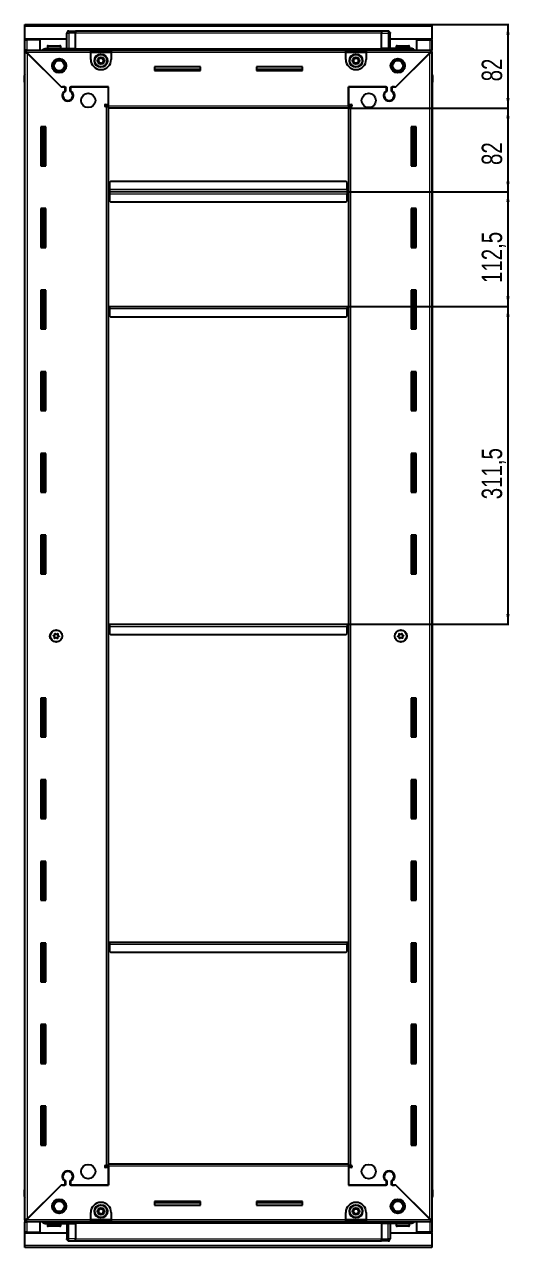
# Model space of a CAD drawing. Header units: millimetres. Extents: x 964 to 4336, y -2059 to 1425.
# Drawn here: x 3860 to 4336, y 94 to 1293 of the extents above; entities that cross this region are included whole.
import ezdxf

# ---------------------------------------------------------------- set-up
doc = ezdxf.new("R2010")
doc.units = ezdxf.units.MM
doc.layers.add('FORMAT', color=7, linetype='Continuous')
doc.styles.add('SLDTEXTSTYLE0', font='TXT', dxfattribs={"width": 0.75})
doc.dimstyles.new('SLDDIMSTYLE0', dxfattribs={"dimtxt": 20, "dimasz": 10, "dimexe": 0, "dimexo": 0.0625, "dimgap": 5, "dimtad": 2, "dimdec": 1, "dimrnd": 1e-09, "dimzin": 12, "dimdsep": 46, "dimtxsty": 'SLDTEXTSTYLE0', "dimsah": 1, "dimcen": 0.09, "dimadec": 0, "dimazin": 3, "dimtfac": 1, "dimtofl": 0, "dimtmove": 0, "dimatfit": 3, "dimfxl": 0, "dimfrac": 2, "dimtolj": 1, "dimtzin": 12, "dimarcsym": 0})

# ---------------------------------------------------------------- blocks, each defined once
blk = doc.blocks.new('_D_6')
at = {"layer": 'FORMAT'}
for p, q in [((4260, 1293.1), (4335.4, 1293.1)), ((4334.4, 1293.1), (4334.4, 1211.1)), ((4178, 1211.1), (4335.4, 1211.1))]:
    blk.add_line(p, q, dxfattribs=at)
for points in [[(4334.4, 1293.1), (4332.9, 1283.1), (4336, 1283.1)], [(4334.4, 1211.1), (4336, 1221.1), (4332.9, 1221.1)]]:
    blk.add_solid(points, dxfattribs=at)
at = {"layer": 'FORMAT', "insert": (4308.7, 1237.3), "char_height": 20, "attachment_point": 1, "rotation": 90, "style": 'SLDTEXTSTYLE0'}
blk.add_mtext('82', dxfattribs=at)
blk = doc.blocks.new('_D_7')
at = {"layer": 'FORMAT'}
for p, q in [((4178, 1211.1), (4335.4, 1211.1)), ((4334.4, 1211.1), (4334.4, 1129.1)), ((4177, 1129.1), (4335.4, 1129.1))]:
    blk.add_line(p, q, dxfattribs=at)
for points in [[(4334.4, 1211.1), (4332.9, 1201.1), (4336, 1201.1)], [(4334.4, 1129.1), (4336, 1139.1), (4332.9, 1139.1)]]:
    blk.add_solid(points, dxfattribs=at)
at = {"layer": 'FORMAT', "insert": (4308.7, 1155.3), "char_height": 20, "attachment_point": 1, "rotation": 90, "style": 'SLDTEXTSTYLE0'}
blk.add_mtext('82', dxfattribs=at)
blk = doc.blocks.new('_D_8')
at = {"layer": 'FORMAT'}
for p, q in [((4177, 1129.1), (4335.4, 1129.1)), ((4334.4, 1129.1), (4334.4, 1016.6)), ((4177, 1016.6), (4335.4, 1016.6))]:
    blk.add_line(p, q, dxfattribs=at)
for points in [[(4334.4, 1129.1), (4332.9, 1119.1), (4336, 1119.1)], [(4334.4, 1016.6), (4336, 1026.6), (4332.9, 1026.6)]]:
    blk.add_solid(points, dxfattribs=at)
at = {"layer": 'FORMAT', "insert": (4308.7, 1039.6), "char_height": 20, "attachment_point": 1, "rotation": 90, "style": 'SLDTEXTSTYLE0'}
blk.add_mtext('112,5', dxfattribs=at)
blk = doc.blocks.new('_D_9')
at = {"layer": 'FORMAT'}
for p, q in [((4177, 1016.6), (4335.4, 1016.6)), ((4334.4, 1016.6), (4334.4, 705.1)), ((4177, 705.1), (4335.4, 705.1))]:
    blk.add_line(p, q, dxfattribs=at)
for points in [[(4334.4, 1016.6), (4332.9, 1006.6), (4336, 1006.6)], [(4334.4, 705.1), (4336, 715.1), (4332.9, 715.1)]]:
    blk.add_solid(points, dxfattribs=at)
at = {"layer": 'FORMAT', "insert": (4308.7, 827.6), "char_height": 20, "attachment_point": 1, "rotation": 90, "style": 'SLDTEXTSTYLE0'}
blk.add_mtext('311,5', dxfattribs=at)

msp = doc.modelspace()

# ---------------------------------------------------------------- linework, layer by layer
at = {"color": 7, "linetype": 'Continuous', "lineweight": 25}
for p, q in [((3860.95, 1290.97), (3860.95, 1293.07)), ((3860.95, 1293.07), (4259.95, 1293.07)), ((3860.95, 1278.57), (3860.95, 1290.97)), ((3901.95, 1269.57), (3901.95, 1284.57)), ((3902.62, 1286.07), (3902.62, 1286.07)), ((3903.95, 1286.57), (3910.45, 1286.57)), ((3903.95, 1286.57), (3910.45, 1286.57)), ((3910.45, 1286.57), (3910.45, 1286.57)), ((3910.45, 1286.57), (3910.45, 1286.57)), ((3910.45, 1286.57), (3910.45, 1284.57)), ((4210.45, 1286.42), (3910.45, 1286.42)), ((3910.45, 1269.57), (3910.45, 1284.57)), ((4210.45, 1286.57), (4210.45, 1286.57)), ((4216.95, 1286.57), (4210.45, 1286.57)), ((4216.95, 1286.57), (4210.45, 1286.57)), ((4210.45, 1286.57), (4210.45, 1284.57)), ((4210.45, 1269.57), (4210.45, 1284.57)), ((4218.95, 1284.57), (4218.95, 1284.57)), ((4218.95, 1269.57), (4218.95, 1284.57)), ((4259.95, 1293.07), (4259.95, 1290.97)), ((4259.95, 1290.97), (4259.95, 1278.57)), ((3901.95, 1278.57), (3860.95, 1278.57)), ((3860.95, 1278.07), (3860.95, 1278.57)), ((3860.95, 1267.82), (3860.95, 1278.07)), ((3860.95, 1278.07), (3863.05, 1278.07)), ((3862.45, 1278.07), (3862.45, 1278.57)), ((3875.95, 1278.07), (3863.05, 1278.07)), ((3875.95, 1267.82), (3875.95, 1278.07)), ((3882.95, 1271.47), (3882.95, 1269.57)), ((3883.75, 1272.27), (3895.15, 1272.27)), ((3895.95, 1269.57), (3895.95, 1271.47)), ((4259.95, 1278.57), (4218.95, 1278.57)), ((4224.95, 1271.47), (4224.95, 1269.57)), ((4225.75, 1272.27), (4237.15, 1272.27)), ((4237.95, 1269.57), (4237.95, 1271.47)), ((4244.95, 1267.82), (4244.95, 1278.07)), ((4244.95, 1278.07), (4257.85, 1278.07)), ((4257.85, 1278.07), (4259.95, 1278.07)), ((4258.45, 1278.07), (4258.45, 1278.57)), ((4259.95, 1278.07), (4259.95, 1278.57)), ((4259.95, 1278.07), (4259.95, 1267.82)), ((3860.95, 1266.32), (3860.95, 1267.82)), ((3860.95, 1267.82), (3861.95, 1267.82)), ((3860.95, 1265.82), (3860.95, 1266.32)), ((3860.95, 1266.32), (3861.95, 1266.32)), ((3860.95, 121.32), (3860.95, 1265.82)), ((3862.45, 1265.82), (3860.95, 1265.82)), ((3861.95, 1266.32), (3861.95, 1267.82)), ((3861.95, 1267.82), (3925.45, 1267.82)), ((3862.55, 1265.72), (3896.45, 1231.82)), ((3897.15, 1231.12), (3863.05, 1265.22)), ((3881.45, 1269.57), (3910.45, 1269.57)), ((3910.45, 1269.57), (3910.45, 1269.07)), ((3910.45, 1268.42), (4210.45, 1268.42)), ((3925.45, 1265.72), (3925.45, 1267.82)), ((3925.45, 1267.82), (3945.45, 1267.82)), ((3925.45, 1266.32), (3945.45, 1266.32)), ((3925.45, 1258.82), (3925.45, 1265.72)), ((3945.45, 1267.82), (3945.45, 1265.72)), ((3945.45, 1267.82), (4175.45, 1267.82)), ((3945.45, 1265.72), (3945.45, 1258.82)), ((4175.45, 1265.72), (4175.45, 1267.82)), ((4175.45, 1267.82), (4195.45, 1267.82)), ((4175.45, 1266.32), (4195.45, 1266.32)), ((4175.45, 1258.82), (4175.45, 1265.72)), ((4195.45, 1267.82), (4258.95, 1267.82)), ((4195.45, 1267.82), (4195.45, 1265.72)), ((4195.45, 1265.72), (4195.45, 1258.82)), ((4239.45, 1269.57), (4210.45, 1269.57)), ((4210.45, 1269.57), (4210.45, 1269.07)), ((4257.85, 1265.22), (4223.75, 1231.12)), ((4224.45, 1231.82), (4258.35, 1265.72)), ((4258.45, 1265.82), (4259.95, 1265.82)), ((4258.95, 1266.32), (4258.95, 1267.82)), ((4258.95, 1267.82), (4259.95, 1267.82)), ((4258.95, 1266.32), (4259.95, 1266.32)), ((4259.95, 1266.32), (4259.95, 1267.82)), ((4259.95, 1266.32), (4259.95, 1265.82)), ((4259.95, 1265.82), (4259.95, 121.32)), ((4032.95, 1251.57), (3987.95, 1251.57)), ((3987.95, 1251.57), (3987.95, 1248.07)), ((4032.95, 1248.82), (3987.95, 1248.82)), ((3987.95, 1248.07), (4032.95, 1248.07)), ((4032.95, 1248.07), (4032.95, 1251.57)), ((4132.95, 1251.57), (4087.95, 1251.57)), ((4087.95, 1251.57), (4087.95, 1248.07)), ((4132.95, 1248.82), (4087.95, 1248.82)), ((4087.95, 1248.07), (4132.95, 1248.07)), ((4132.95, 1248.07), (4132.95, 1251.57)), ((3860.45, 1243.07), (3860.45, 1236.57)), ((3860.45, 1236.57), (3860.45, 1243.07)), ((3860.45, 1236.57), (3860.45, 1236.57)), ((3860.95, 1236.57), (3860.45, 1236.57)), ((3860.6, 1236.57), (3860.6, 150.57)), ((4259.95, 1244.39), (4259.95, 1244.39)), ((4259.95, 1236.57), (4260.45, 1236.57)), ((4260.3, 150.57), (4260.3, 1236.57)), ((4260.45, 1243.07), (4260.45, 1236.57)), ((4260.45, 1236.57), (4260.45, 1243.07)), ((4260.45, 1236.57), (4260.45, 1236.57)), ((4260.45, 1236.57), (4260.45, 1236.57)), ((3896.45, 1231.82), (3900.65, 1231.82)), ((3897.85, 1231.82), (3897.15, 1231.12)), ((3899.95, 1231.82), (3897.85, 1231.82)), ((3899.95, 1231.82), (3899.95, 1227.93)), ((3900.65, 1231.82), (3900.65, 1227.53)), ((3905.25, 1231.82), (3942.95, 1231.82)), ((3905.25, 1227.53), (3905.25, 1231.82)), ((3905.95, 1227.93), (3905.95, 1231.82)), ((3942.95, 1231.82), (3905.95, 1231.82)), ((3942.95, 1213.17), (3942.95, 1231.82)), ((3942.95, 1214.57), (3942.95, 1231.82)), ((4177.95, 1231.82), (4215.65, 1231.82)), ((4177.95, 1213.17), (4177.95, 1231.82)), ((4177.95, 1231.82), (4177.95, 1214.57)), ((4214.95, 1231.82), (4177.95, 1231.82)), ((4214.95, 1231.82), (4214.95, 1227.93)), ((4215.65, 1231.82), (4215.65, 1227.53)), ((4220.25, 1231.82), (4224.45, 1231.82)), ((4220.25, 1227.53), (4220.25, 1231.82)), ((4223.05, 1231.82), (4220.95, 1231.82)), ((4220.95, 1227.93), (4220.95, 1231.82)), ((4223.75, 1231.12), (4223.05, 1231.82)), ((3900.95, 1218.96), (3900.95, 1218.2)), ((3940.1, 1214.57), (3942.95, 1214.57)), ((3940.85, 1212.57), (3940.1, 1212.57)), ((3940.85, 1212.57), (3942.95, 1212.57)), ((3942.95, 1213.57), (3940.95, 1213.57)), ((3940.95, 1213.57), (3940.95, 1212.57)), ((3942.95, 1211.07), (3942.95, 1213.17)), ((4177.95, 1211.07), (3942.95, 1211.07)), ((3942.95, 176.07), (3942.95, 1211.07)), ((4177.95, 1214.57), (4180.8, 1214.57)), ((4179.95, 1213.57), (4177.95, 1213.57)), ((4177.95, 1213.17), (4177.95, 1211.07)), ((4177.95, 1212.57), (4180.05, 1212.57)), ((4177.95, 1211.07), (4177.95, 176.07)), ((4179.95, 1212.57), (4179.95, 1213.57)), ((4180.8, 1212.57), (4180.05, 1212.57)), ((4219.95, 1218.96), (4219.95, 1218.2)), ((3881.45, 1192.57), (3876.45, 1192.57)), ((3876.45, 1192.57), (3876.45, 1154.57)), ((3878.6, 1154.57), (3878.6, 1192.57)), ((3880.39, 1154.57), (3880.39, 1192.57)), ((3880.42, 1154.57), (3880.42, 1192.57)), ((3881.45, 1154.57), (3881.45, 1192.57)), ((4239.45, 1192.57), (4239.45, 1154.57)), ((4244.45, 1192.57), (4239.45, 1192.57)), ((4240.47, 1192.57), (4240.47, 1154.57)), ((4240.5, 1192.57), (4240.5, 1154.57)), ((4242.3, 1192.57), (4242.3, 1154.57)), ((4244.45, 1154.57), (4244.45, 1192.57)), ((3876.45, 1154.57), (3881.45, 1154.57)), ((4239.45, 1154.57), (4244.45, 1154.57)), ((3944.95, 1139.07), (3943.95, 1138.07)), ((4175.95, 1139.07), (3944.95, 1139.07)), ((4176.95, 1138.07), (4175.95, 1139.07)), ((3943.7, 1129.07), (3942.95, 1129.07)), ((3943.95, 1131.92), (3943.7, 1131.92)), ((3943.7, 1131.92), (3943.7, 1129.07)), ((3943.7, 1129.07), (3943.7, 1126.22)), ((3943.95, 1138.07), (3943.95, 1131.17)), ((3943.95, 1129.07), (3943.95, 1131.17)), ((3943.95, 1126.97), (3943.95, 1129.07)), ((4176.95, 1129.07), (3943.95, 1129.07)), ((4176.95, 1131.17), (4176.95, 1138.07)), ((4177.2, 1131.92), (4176.95, 1131.92)), ((4176.95, 1131.17), (4176.95, 1129.07)), ((4176.95, 1129.07), (4176.95, 1126.97)), ((4177.2, 1129.07), (4177.2, 1131.92)), ((4177.2, 1126.22), (4177.2, 1129.07)), ((4177.95, 1129.07), (4177.2, 1129.07)), ((3943.7, 1126.22), (3943.95, 1126.22)), ((3943.95, 1126.97), (3943.95, 1120.07)), ((3943.95, 1120.07), (3944.95, 1119.07)), ((3944.95, 1119.07), (4175.95, 1119.07)), ((4175.95, 1119.07), (4176.95, 1120.07)), ((4176.95, 1120.07), (4176.95, 1126.97)), ((4176.95, 1126.22), (4177.2, 1126.22)), ((3881.45, 1112.57), (3876.45, 1112.57)), ((3876.45, 1112.57), (3876.45, 1074.57)), ((3878.6, 1074.57), (3878.6, 1112.57)), ((3880.39, 1074.57), (3880.39, 1112.57)), ((3880.42, 1074.57), (3880.42, 1112.57)), ((3881.45, 1074.57), (3881.45, 1112.57)), ((4239.45, 1112.57), (4239.45, 1074.57)), ((4244.45, 1112.57), (4239.45, 1112.57)), ((4240.47, 1112.57), (4240.47, 1074.57)), ((4240.5, 1112.57), (4240.5, 1074.57)), ((4242.3, 1112.57), (4242.3, 1074.57)), ((4244.45, 1074.57), (4244.45, 1112.57)), ((3876.45, 1074.57), (3881.45, 1074.57)), ((4239.45, 1074.57), (4244.45, 1074.57)), ((3881.45, 1032.57), (3876.45, 1032.57)), ((3876.45, 1032.57), (3876.45, 994.57)), ((3878.6, 994.57), (3878.6, 1032.57)), ((3880.39, 994.57), (3880.39, 1032.57)), ((3880.42, 994.57), (3880.42, 1032.57)), ((3881.45, 994.57), (3881.45, 1032.57)), ((4239.45, 1032.57), (4239.45, 994.57)), ((4244.45, 1032.57), (4239.45, 1032.57)), ((4240.47, 1032.57), (4240.47, 994.57)), ((4240.5, 1032.57), (4240.5, 994.57)), ((4242.3, 1032.57), (4242.3, 994.57)), ((4244.45, 994.57), (4244.45, 1032.57)), ((3942.95, 1016.57), (3943.7, 1016.57)), ((3943.7, 1016.57), (3943.7, 1013.72)), ((3943.7, 1013.72), (3943.95, 1013.72)), ((3943.95, 1014.47), (3943.95, 1016.57)), ((3943.95, 1016.57), (4176.95, 1016.57)), ((3943.95, 1014.47), (3943.95, 1007.57)), ((3943.95, 1007.57), (3944.95, 1006.57)), ((4175.95, 1006.57), (4176.95, 1007.57)), ((4176.95, 1016.57), (4176.95, 1014.47)), ((4176.95, 1007.57), (4176.95, 1014.47)), ((4176.95, 1013.72), (4177.2, 1013.72)), ((4177.2, 1013.72), (4177.2, 1016.57)), ((4177.2, 1016.57), (4177.95, 1016.57)), ((3944.95, 1006.57), (4175.95, 1006.57)), ((3876.45, 994.57), (3881.45, 994.57)), ((4239.45, 994.57), (4244.45, 994.57)), ((3881.45, 952.57), (3876.45, 952.57)), ((3876.45, 952.57), (3876.45, 914.57)), ((3878.6, 914.57), (3878.6, 952.57)), ((3880.39, 914.57), (3880.39, 952.57)), ((3880.42, 914.57), (3880.42, 952.57)), ((3881.45, 914.57), (3881.45, 952.57)), ((4239.45, 952.57), (4239.45, 914.57)), ((4244.45, 952.57), (4239.45, 952.57)), ((4240.47, 952.57), (4240.47, 914.57)), ((4240.5, 952.57), (4240.5, 914.57)), ((4242.3, 952.57), (4242.3, 914.57)), ((4244.45, 914.57), (4244.45, 952.57)), ((3876.45, 914.57), (3881.45, 914.57)), ((4239.45, 914.57), (4244.45, 914.57)), ((3881.45, 872.57), (3876.45, 872.57)), ((3876.45, 872.57), (3876.45, 834.57)), ((3878.6, 834.57), (3878.6, 872.57)), ((3880.39, 834.57), (3880.39, 872.57)), ((3880.42, 834.57), (3880.42, 872.57)), ((3881.45, 834.57), (3881.45, 872.57)), ((4239.45, 872.57), (4239.45, 834.57)), ((4244.45, 872.57), (4239.45, 872.57)), ((4240.47, 872.57), (4240.47, 834.57)), ((4240.5, 872.57), (4240.5, 834.57)), ((4242.3, 872.57), (4242.3, 834.57)), ((4244.45, 834.57), (4244.45, 872.57)), ((3876.45, 834.57), (3881.45, 834.57)), ((4239.45, 834.57), (4244.45, 834.57)), ((3881.45, 792.57), (3876.45, 792.57)), ((3876.45, 792.57), (3876.45, 754.57)), ((3878.6, 754.57), (3878.6, 792.57)), ((3880.39, 754.57), (3880.39, 792.57)), ((3880.42, 754.57), (3880.42, 792.57)), ((3881.45, 754.57), (3881.45, 792.57)), ((4239.45, 792.57), (4239.45, 754.57)), ((4244.45, 792.57), (4239.45, 792.57)), ((4240.47, 792.57), (4240.47, 754.57)), ((4240.5, 792.57), (4240.5, 754.57)), ((4242.3, 792.57), (4242.3, 754.57)), ((4244.45, 754.57), (4244.45, 792.57)), ((3876.45, 754.57), (3881.45, 754.57)), ((4239.45, 754.57), (4244.45, 754.57)), ((3942.95, 705.07), (3943.7, 705.07)), ((3943.7, 705.07), (3943.7, 702.22)), ((3943.7, 702.22), (3943.95, 702.22)), ((3943.95, 702.97), (3943.95, 705.07)), ((3943.95, 705.07), (4176.95, 705.07)), ((3943.95, 702.97), (3943.95, 696.07)), ((3943.95, 696.07), (3944.95, 695.07)), ((4175.95, 695.07), (4176.95, 696.07)), ((4176.95, 705.07), (4176.95, 702.97)), ((4176.95, 696.07), (4176.95, 702.97)), ((4176.95, 702.22), (4177.2, 702.22)), ((4177.2, 702.22), (4177.2, 705.07)), ((4177.2, 705.07), (4177.95, 705.07)), ((3944.95, 695.07), (4175.95, 695.07)), ((3881.45, 632.57), (3876.45, 632.57)), ((3876.45, 632.57), (3876.45, 594.57)), ((3878.6, 594.57), (3878.6, 632.57)), ((3880.39, 594.57), (3880.39, 632.57)), ((3880.42, 594.57), (3880.42, 632.57)), ((3881.45, 594.57), (3881.45, 632.57)), ((4239.45, 632.57), (4239.45, 594.57)), ((4244.45, 632.57), (4239.45, 632.57)), ((4240.47, 632.57), (4240.47, 594.57)), ((4240.5, 632.57), (4240.5, 594.57)), ((4242.3, 632.57), (4242.3, 594.57)), ((4244.45, 594.57), (4244.45, 632.57)), ((3876.45, 594.57), (3881.45, 594.57)), ((4239.45, 594.57), (4244.45, 594.57)), ((3881.45, 552.57), (3876.45, 552.57)), ((3876.45, 552.57), (3876.45, 514.57)), ((3878.6, 514.57), (3878.6, 552.57)), ((3880.39, 514.57), (3880.39, 552.57)), ((3880.42, 514.57), (3880.42, 552.57)), ((3881.45, 514.57), (3881.45, 552.57)), ((4239.45, 552.57), (4239.45, 514.57)), ((4244.45, 552.57), (4239.45, 552.57)), ((4240.47, 552.57), (4240.47, 514.57)), ((4240.5, 552.57), (4240.5, 514.57)), ((4242.3, 552.57), (4242.3, 514.57)), ((4244.45, 514.57), (4244.45, 552.57)), ((3876.45, 514.57), (3881.45, 514.57)), ((4239.45, 514.57), (4244.45, 514.57)), ((3881.45, 472.57), (3876.45, 472.57)), ((3876.45, 472.57), (3876.45, 434.57)), ((3878.6, 434.57), (3878.6, 472.57)), ((3880.39, 434.57), (3880.39, 472.57)), ((3880.42, 434.57), (3880.42, 472.57)), ((3881.45, 434.57), (3881.45, 472.57)), ((4239.45, 472.57), (4239.45, 434.57)), ((4244.45, 472.57), (4239.45, 472.57)), ((4240.47, 472.57), (4240.47, 434.57)), ((4240.5, 472.57), (4240.5, 434.57)), ((4242.3, 472.57), (4242.3, 434.57)), ((4244.45, 434.57), (4244.45, 472.57)), ((3876.45, 434.57), (3881.45, 434.57)), ((4239.45, 434.57), (4244.45, 434.57)), ((3881.45, 392.57), (3876.45, 392.57)), ((3876.45, 392.57), (3876.45, 354.57)), ((3878.6, 354.57), (3878.6, 392.57)), ((3880.39, 354.57), (3880.39, 392.57)), ((3880.42, 354.57), (3880.42, 392.57)), ((3881.45, 354.57), (3881.45, 392.57)), ((3942.95, 393.57), (3943.7, 393.57)), ((3943.7, 393.57), (3943.7, 390.72)), ((3943.7, 390.72), (3943.95, 390.72)), ((3943.95, 391.47), (3943.95, 393.57)), ((3943.95, 393.57), (4176.95, 393.57)), ((3943.95, 391.47), (3943.95, 384.57)), ((3943.95, 384.57), (3944.95, 383.57)), ((4175.95, 383.57), (4176.95, 384.57)), ((4176.95, 393.57), (4176.95, 391.47)), ((4176.95, 384.57), (4176.95, 391.47)), ((4176.95, 390.72), (4177.2, 390.72)), ((4177.2, 390.72), (4177.2, 393.57)), ((4177.2, 393.57), (4177.95, 393.57)), ((4239.45, 392.57), (4239.45, 354.57)), ((4244.45, 392.57), (4239.45, 392.57)), ((4240.47, 392.57), (4240.47, 354.57)), ((4240.5, 392.57), (4240.5, 354.57)), ((4242.3, 392.57), (4242.3, 354.57)), ((4244.45, 354.57), (4244.45, 392.57)), ((3944.95, 383.57), (4175.95, 383.57)), ((3876.45, 354.57), (3881.45, 354.57)), ((4239.45, 354.57), (4244.45, 354.57)), ((3881.45, 312.57), (3876.45, 312.57)), ((3876.45, 312.57), (3876.45, 274.57)), ((3878.6, 274.57), (3878.6, 312.57)), ((3880.39, 274.57), (3880.39, 312.57)), ((3880.42, 274.57), (3880.42, 312.57)), ((3881.45, 274.57), (3881.45, 312.57)), ((4239.45, 312.57), (4239.45, 274.57)), ((4244.45, 312.57), (4239.45, 312.57)), ((4240.47, 312.57), (4240.47, 274.57)), ((4240.5, 312.57), (4240.5, 274.57)), ((4242.3, 312.57), (4242.3, 274.57)), ((4244.45, 274.57), (4244.45, 312.57)), ((3876.45, 274.57), (3881.45, 274.57)), ((4239.45, 274.57), (4244.45, 274.57)), ((3881.45, 232.57), (3876.45, 232.57)), ((3876.45, 232.57), (3876.45, 194.57)), ((3878.6, 194.57), (3878.6, 232.57)), ((3880.39, 194.57), (3880.39, 232.57)), ((3880.42, 194.57), (3880.42, 232.57)), ((3881.45, 194.57), (3881.45, 232.57)), ((4239.45, 232.57), (4239.45, 194.57)), ((4244.45, 232.57), (4239.45, 232.57)), ((4240.47, 232.57), (4240.47, 194.57)), ((4240.5, 232.57), (4240.5, 194.57)), ((4242.3, 232.57), (4242.3, 194.57)), ((4244.45, 194.57), (4244.45, 232.57)), ((3876.45, 194.57), (3881.45, 194.57)), ((4239.45, 194.57), (4244.45, 194.57)), ((3900.95, 168.94), (3900.95, 168.18)), ((3940.1, 174.57), (3940.85, 174.57)), ((3942.95, 172.57), (3940.1, 172.57)), ((3942.95, 174.57), (3940.85, 174.57)), ((3940.95, 174.57), (3940.95, 173.57)), ((3940.95, 173.57), (3942.95, 173.57)), ((3942.95, 173.97), (3942.95, 176.07)), ((3942.95, 176.07), (4177.95, 176.07)), ((3942.95, 173.97), (3942.95, 155.32)), ((3942.95, 155.32), (3942.95, 172.57)), ((4177.95, 176.07), (4177.95, 173.97)), ((4180.05, 174.57), (4177.95, 174.57)), ((4177.95, 173.97), (4177.95, 155.32)), ((4177.95, 173.57), (4179.95, 173.57)), ((4177.95, 172.57), (4177.95, 155.32)), ((4180.8, 172.57), (4177.95, 172.57)), ((4179.95, 173.57), (4179.95, 174.57)), ((4180.05, 174.57), (4180.8, 174.57)), ((4219.95, 168.94), (4219.95, 168.18)), ((3863.05, 121.92), (3897.15, 156.02)), ((3897.15, 156.02), (3897.85, 155.32)), ((3899.95, 159.21), (3899.95, 155.32)), ((3900.65, 159.61), (3900.65, 155.32)), ((3905.25, 155.32), (3905.25, 159.61)), ((3905.95, 155.32), (3905.95, 159.21)), ((4214.95, 159.21), (4214.95, 155.32)), ((4215.65, 159.61), (4215.65, 155.32)), ((4220.25, 155.32), (4220.25, 159.61)), ((4220.95, 155.32), (4220.95, 159.21)), ((4223.05, 155.32), (4223.75, 156.02)), ((4223.75, 156.02), (4257.85, 121.92)), ((3860.45, 144.07), (3860.45, 150.57)), ((3860.45, 150.57), (3860.45, 150.57)), ((3860.45, 150.57), (3860.45, 150.57)), ((3860.45, 150.57), (3860.45, 144.07)), ((3860.95, 150.57), (3860.45, 150.57)), ((3896.45, 155.32), (3862.55, 121.42)), ((3900.65, 155.32), (3896.45, 155.32)), ((3897.85, 155.32), (3899.95, 155.32)), ((3942.95, 155.32), (3905.25, 155.32)), ((3905.95, 155.32), (3942.95, 155.32)), ((4215.65, 155.32), (4177.95, 155.32)), ((4177.95, 155.32), (4214.95, 155.32)), ((4224.45, 155.32), (4220.25, 155.32)), ((4220.95, 155.32), (4223.05, 155.32)), ((4258.35, 121.42), (4224.45, 155.32)), ((4259.95, 150.57), (4260.45, 150.57)), ((4260.45, 150.57), (4260.45, 150.57)), ((4260.45, 144.07), (4260.45, 150.57)), ((4260.45, 150.57), (4260.45, 144.07)), ((3860.95, 142.75), (3860.95, 142.75)), ((4032.95, 139.07), (3987.95, 139.07)), ((3987.95, 139.07), (3987.95, 135.57)), ((3987.95, 138.32), (4032.95, 138.32)), ((3987.95, 135.57), (4032.95, 135.57)), ((4032.95, 135.57), (4032.95, 139.07)), ((4132.95, 139.07), (4087.95, 139.07)), ((4087.95, 139.07), (4087.95, 135.57)), ((4087.95, 138.32), (4132.95, 138.32)), ((4087.95, 135.57), (4132.95, 135.57)), ((4132.95, 135.57), (4132.95, 139.07)), ((3860.95, 120.82), (3860.95, 121.32)), ((3862.45, 121.32), (3860.95, 121.32)), ((3860.95, 120.82), (3860.95, 119.32)), ((3861.95, 120.82), (3860.95, 120.82)), ((3861.95, 120.82), (3861.95, 119.32)), ((3925.45, 121.42), (3925.45, 128.32)), ((3925.45, 119.32), (3925.45, 121.42)), ((3945.45, 120.82), (3925.45, 120.82)), ((3945.45, 128.32), (3945.45, 121.42)), ((3945.45, 121.42), (3945.45, 119.32)), ((4175.45, 121.42), (4175.45, 128.32)), ((4175.45, 119.32), (4175.45, 121.42)), ((4195.45, 120.82), (4175.45, 120.82)), ((4195.45, 128.32), (4195.45, 121.42)), ((4195.45, 121.42), (4195.45, 119.32)), ((4258.45, 121.32), (4259.95, 121.32)), ((4258.95, 120.82), (4258.95, 119.32)), ((4259.95, 120.82), (4258.95, 120.82)), ((4259.95, 121.32), (4259.95, 120.82)), ((4259.95, 120.82), (4259.95, 119.32)), ((3860.95, 109.07), (3860.95, 119.32)), ((3861.95, 119.32), (3860.95, 119.32)), ((3863.05, 109.07), (3860.95, 109.07)), ((3860.95, 108.57), (3860.95, 109.07)), ((3860.95, 108.57), (3901.95, 108.57)), ((3860.95, 96.17), (3860.95, 108.57)), ((3925.45, 119.32), (3861.95, 119.32)), ((3862.45, 108.57), (3862.45, 109.07)), ((3863.05, 109.07), (3875.95, 109.07)), ((3875.95, 109.07), (3875.95, 119.32)), ((3881.45, 117.57), (3910.45, 117.57)), ((3882.95, 117.57), (3882.95, 115.67)), ((3887.52, 114.87), (3883.75, 114.87)), ((3895.15, 114.87), (3887.52, 114.87)), ((3895.95, 115.67), (3895.95, 117.57)), ((3901.95, 117.57), (3901.95, 102.57)), ((4210.45, 118.72), (3910.45, 118.72)), ((3910.45, 117.57), (3910.45, 118.07)), ((3910.45, 117.57), (3910.45, 102.57)), ((3945.45, 119.32), (3925.45, 119.32)), ((4175.45, 119.32), (3945.45, 119.32)), ((4195.45, 119.32), (4175.45, 119.32)), ((4258.95, 119.32), (4195.45, 119.32)), ((4210.45, 117.57), (4210.45, 118.07)), ((4239.45, 117.57), (4210.45, 117.57)), ((4210.45, 117.57), (4210.45, 102.57)), ((4218.95, 117.57), (4218.95, 102.57)), ((4218.95, 108.57), (4259.95, 108.57)), ((4224.95, 117.57), (4224.95, 115.67)), ((4232.74, 114.87), (4225.75, 114.87)), ((4237.15, 114.87), (4232.74, 114.87)), ((4237.95, 115.67), (4237.95, 117.57)), ((4244.95, 109.07), (4244.95, 119.32)), ((4257.85, 109.07), (4244.95, 109.07)), ((4259.95, 109.07), (4257.85, 109.07)), ((4258.45, 108.57), (4258.45, 109.07)), ((4259.95, 119.32), (4258.95, 119.32)), ((4259.95, 119.32), (4259.95, 109.07)), ((4259.95, 108.57), (4259.95, 109.07)), ((4259.95, 108.57), (4259.95, 96.17)), ((3860.95, 94.07), (3860.95, 96.17)), ((3901.95, 102.57), (3901.95, 102.57)), ((3903.95, 100.57), (3910.45, 100.57)), ((3903.95, 100.57), (3910.45, 100.57)), ((3910.45, 100.57), (3910.45, 102.57)), ((3910.45, 100.72), (4210.45, 100.72)), ((3910.45, 100.57), (3910.45, 100.57)), ((4210.45, 100.57), (4210.45, 102.57)), ((4210.45, 100.57), (4210.45, 100.57)), ((4216.95, 100.57), (4210.45, 100.57)), ((4210.45, 100.57), (4210.45, 100.57)), ((4216.95, 100.57), (4210.45, 100.57)), ((4218.27, 101.07), (4218.27, 101.07)), ((4259.95, 96.17), (4259.95, 94.07)), ((4259.95, 94.07), (3860.95, 94.07))]:
    msp.add_line(p, q, dxfattribs=at)
at = {"color": 8, "linetype": 'Continuous', "lineweight": 18}
for p, q in [((4259.95, 1290.97), (3860.95, 1290.97)), ((3901.95, 1284.57), (3903.95, 1284.57)), ((3903.95, 1286.57), (3903.95, 1284.57)), ((3903.95, 1284.57), (3903.95, 1269.57)), ((3910.45, 1284.57), (3903.95, 1284.57)), ((4210.45, 1284.42), (3910.45, 1284.42)), ((4210.45, 1284.57), (4216.95, 1284.57)), ((4216.95, 1286.57), (4216.95, 1284.57)), ((4216.95, 1284.57), (4216.95, 1269.57)), ((4218.95, 1284.57), (4216.95, 1284.57)), ((3863.05, 1278.07), (3863.05, 1278.57)), ((3863.05, 1267.82), (3863.05, 1278.07)), ((3882.95, 1271.47), (3895.95, 1271.47)), ((4224.95, 1271.47), (4237.95, 1271.47)), ((4257.85, 1278.57), (4257.85, 1278.07)), ((4257.85, 1278.07), (4257.85, 1267.82)), ((3925.45, 1265.72), (3862.55, 1265.72)), ((3863.05, 1265.22), (3863.05, 121.92)), ((4210.45, 1269.07), (3910.45, 1269.07)), ((4210.45, 1267.84), (3910.45, 1267.84)), ((3925.45, 1265.72), (3945.45, 1265.72)), ((4175.45, 1265.72), (3945.45, 1265.72)), ((4175.45, 1265.72), (4195.45, 1265.72)), ((4258.35, 1265.72), (4195.45, 1265.72)), ((4257.85, 121.92), (4257.85, 1265.22)), ((3860.95, 1243.07), (3860.45, 1243.07)), ((4259.95, 1243.07), (4260.45, 1243.07)), ((3940.85, 174.57), (3940.85, 1212.57)), ((3942.95, 1213.17), (4177.95, 1213.17)), ((4180.05, 1212.57), (4180.05, 174.57)), ((3877.95, 1192.57), (3877.95, 1154.57)), ((3879.18, 1192.57), (3879.18, 1154.57)), ((4241.71, 1154.57), (4241.71, 1192.57)), ((4242.95, 1154.57), (4242.95, 1192.57)), ((4176.95, 1131.17), (3943.95, 1131.17)), ((3943.95, 1126.97), (4176.95, 1126.97)), ((3877.95, 1112.57), (3877.95, 1074.57)), ((3879.18, 1112.57), (3879.18, 1074.57)), ((4241.71, 1074.57), (4241.71, 1112.57)), ((4242.95, 1074.57), (4242.95, 1112.57)), ((3877.95, 1032.57), (3877.95, 994.57)), ((3879.18, 1032.57), (3879.18, 994.57)), ((4241.71, 994.57), (4241.71, 1032.57)), ((4242.95, 994.57), (4242.95, 1032.57)), ((3943.95, 1014.47), (4176.95, 1014.47)), ((3877.95, 952.57), (3877.95, 914.57)), ((3879.18, 952.57), (3879.18, 914.57)), ((4241.71, 914.57), (4241.71, 952.57)), ((4242.95, 914.57), (4242.95, 952.57)), ((3877.95, 872.57), (3877.95, 834.57)), ((3879.18, 872.57), (3879.18, 834.57)), ((4241.71, 834.57), (4241.71, 872.57)), ((4242.95, 834.57), (4242.95, 872.57)), ((3877.95, 792.57), (3877.95, 754.57)), ((3879.18, 792.57), (3879.18, 754.57)), ((4241.71, 754.57), (4241.71, 792.57)), ((4242.95, 754.57), (4242.95, 792.57)), ((3943.95, 702.97), (4176.95, 702.97)), ((3877.95, 632.57), (3877.95, 594.57)), ((3879.18, 632.57), (3879.18, 594.57)), ((4241.71, 594.57), (4241.71, 632.57)), ((4242.95, 594.57), (4242.95, 632.57)), ((3877.95, 552.57), (3877.95, 514.57)), ((3879.18, 552.57), (3879.18, 514.57)), ((4241.71, 514.57), (4241.71, 552.57)), ((4242.95, 514.57), (4242.95, 552.57)), ((3877.95, 472.57), (3877.95, 434.57)), ((3879.18, 472.57), (3879.18, 434.57)), ((4241.71, 434.57), (4241.71, 472.57)), ((4242.95, 434.57), (4242.95, 472.57)), ((3877.95, 392.57), (3877.95, 354.57)), ((3879.18, 392.57), (3879.18, 354.57)), ((3943.95, 391.47), (4176.95, 391.47)), ((4241.71, 354.57), (4241.71, 392.57)), ((4242.95, 354.57), (4242.95, 392.57)), ((3877.95, 312.57), (3877.95, 274.57)), ((3879.18, 312.57), (3879.18, 274.57)), ((4241.71, 274.57), (4241.71, 312.57)), ((4242.95, 274.57), (4242.95, 312.57)), ((3877.95, 232.57), (3877.95, 194.57)), ((3879.18, 232.57), (3879.18, 194.57)), ((4241.71, 194.57), (4241.71, 232.57)), ((4242.95, 194.57), (4242.95, 232.57)), ((4177.95, 173.97), (3942.95, 173.97)), ((3860.95, 144.07), (3860.45, 144.07)), ((4259.95, 144.07), (4260.45, 144.07)), ((3862.55, 121.42), (3925.45, 121.42)), ((3945.45, 121.42), (3925.45, 121.42)), ((3945.45, 121.42), (4175.45, 121.42)), ((4195.45, 121.42), (4175.45, 121.42)), ((4195.45, 121.42), (4258.35, 121.42)), ((3863.05, 109.07), (3863.05, 119.32)), ((3863.05, 108.57), (3863.05, 109.07)), ((3887.25, 115.67), (3882.95, 115.67)), ((3895.95, 115.67), (3887.25, 115.67)), ((3903.95, 102.57), (3903.95, 117.57)), ((3910.45, 119.31), (4210.45, 119.31)), ((3910.45, 118.07), (4210.45, 118.07)), ((4216.95, 102.57), (4216.95, 117.57)), ((4232.92, 115.67), (4224.95, 115.67)), ((4237.95, 115.67), (4232.92, 115.67)), ((4257.85, 119.32), (4257.85, 109.07)), ((4257.85, 109.07), (4257.85, 108.57)), ((4259.95, 96.17), (3860.95, 96.17)), ((3901.95, 102.57), (3903.95, 102.57)), ((3910.45, 102.57), (3903.95, 102.57)), ((3903.95, 100.57), (3903.95, 102.57)), ((3910.45, 102.72), (4210.45, 102.72)), ((4210.45, 102.57), (4216.95, 102.57)), ((4218.95, 102.57), (4216.95, 102.57)), ((4216.95, 100.57), (4216.95, 102.57))]:
    msp.add_line(p, q, dxfattribs=at)
at = {"color": 7, "linetype": 'Continuous', "lineweight": 25, "flags": 128}
for points in [[(4218.8, 1285.32), (4218.91, 1284.96), (4218.95, 1284.57)], [(3902.09, 101.82), (3901.98, 102.18), (3901.95, 102.57)]]:
    msp.add_lwpolyline(points, dxfattribs=at)
at = {"color": 7, "linetype": 'Continuous', "lineweight": 25}
for centre, radius in [((3894.45, 1252.57), 7), ((3935.45, 1257.57), 6.5), ((3935.45, 1257.57), 3.46), ((4185.45, 1257.57), 6.5), ((4185.45, 1257.57), 3.46), ((4226.45, 1252.57), 7), ((3894.45, 1252.57), 6.02), ((3894.45, 1252.57), 5.1), ((4226.45, 1252.57), 6.02), ((4226.45, 1252.57), 5.1), ((3922.95, 1218.57), 7), ((4197.95, 1218.57), 7), ((3891.45, 693.57), 6), ((3891.6, 693.57), 5.79), ((3891.6, 693.57), 1.85), ((4229.45, 693.57), 6), ((4229.3, 693.57), 5.79), ((4229.3, 693.57), 1.85), ((3922.95, 168.57), 7), ((4197.95, 168.57), 7), ((3894.45, 134.57), 7), ((3894.45, 134.57), 6.03), ((3894.45, 134.57), 5.1), ((3935.45, 129.57), 6.5), ((3935.45, 129.57), 3.46), ((4185.45, 129.57), 6.5), ((4185.45, 129.57), 3.46), ((4226.45, 134.57), 7), ((4226.45, 134.57), 6.03), ((4226.45, 134.57), 5.1)]:
    msp.add_circle(centre, radius, dxfattribs=at)
at = {"color": 8, "linetype": 'Continuous', "lineweight": 18}
for centre in [(3935.45, 1257.57), (4185.45, 1257.57), (3935.45, 129.57), (4185.45, 129.57)]:
    msp.add_circle(centre, 5.7, dxfattribs=at)
at = {"color": 7, "linetype": 'Continuous', "lineweight": 25}
for centre, radius, start, end in [((3903.95, 1284.57), 2, 90, 180), ((3903.95, 1284.57), 2, 90, 131.40962), ((4216.95, 1284.57), 2, 0, 90), ((3883.75, 1271.47), 0.8, 90, 180), ((3895.15, 1271.47), 0.8, 0, 90), ((4225.75, 1271.47), 0.8, 90, 180), ((4237.15, 1271.47), 0.8, 0, 90), ((3901.75, 1269.77), 0.2, 270, 0), ((3935.45, 1257.57), 2.5, 134.01559, 194.01559), ((3935.45, 1257.57), 2.5, 74.01559, 134.01559), ((3935.45, 1257.57), 2.5, 14.01559, 74.01559), ((4185.45, 1257.57), 2.5, 100.11158, 160.11158), ((4185.45, 1257.57), 2.5, 40.11158, 100.11158), ((4185.45, 1257.57), 2.5, 340.11158, 40.11158), ((4219.15, 1269.77), 0.2, 180, 270), ((3935.45, 1258.82), 10, 180, 270), ((3935.45, 1257.57), 2.5, 194.01559, 254.01559), ((3935.45, 1257.57), 2.5, 254.01559, 314.01559), ((3935.45, 1258.82), 10, 270, 0), ((3935.45, 1257.57), 2.5, 314.01559, 14.01559), ((4185.45, 1258.82), 10, 180, 270), ((4185.45, 1257.57), 2.5, 160.11158, 220.11158), ((4185.45, 1257.57), 2.5, 220.11158, 280.11158), ((4185.45, 1258.82), 10, 270, 0), ((4185.45, 1257.57), 2.5, 280.11158, 340.11158), ((3862.45, 1243.07), 2, 138.59038, 180), ((4258.45, 1243.07), 2, 33.78451, 41.40962), ((4258.45, 1243.07), 2, 0, 41.40962), ((4258.45, 1243.07), 2, 360, 19.56674), ((3902.95, 1223.32), 5.5, 123.05573, 56.94427), ((3902.95, 1223.32), 4.8, 118.63099, 61.36901), ((4217.95, 1223.32), 5.5, 123.05573, 56.94427), ((4217.95, 1223.32), 4.8, 118.63099, 61.36901), ((3940.1, 1213.57), 1, 90, 270), ((4180.8, 1213.57), 1, 270, 90), ((3902.95, 163.82), 5.5, 303.05573, 236.94427), ((3902.95, 163.82), 4.8, 298.63099, 241.36901), ((3940.1, 173.57), 1, 90, 270), ((4180.8, 173.57), 1, 270, 90), ((4217.95, 163.82), 5.5, 303.05573, 236.94427), ((4217.95, 163.82), 4.8, 298.63099, 241.36901), ((3862.45, 144.07), 2, 180, 199.56674), ((3862.45, 144.07), 2, 180, 221.39416), ((4258.45, 144.07), 2, 318.57492, 360), ((4258.45, 144.07), 2, 318.59038, 0), ((3862.45, 144.07), 2, 213.78451, 221.40962), ((3935.45, 128.32), 10, 90, 180), ((3935.45, 129.57), 2.5, 67.47401, 127.47401), ((3935.45, 128.32), 10, 0, 90), ((4185.45, 128.32), 10, 90, 180), ((4185.45, 129.57), 2.5, 87.04236, 147.04236), ((4185.45, 128.32), 10, 0, 90), ((4185.45, 129.57), 2.5, 27.04236, 87.04236), ((3935.45, 129.57), 2.5, 127.47401, 187.47401), ((3935.45, 129.57), 2.5, 187.47401, 247.47401), ((3935.45, 129.57), 2.5, 247.47401, 307.47401), ((3935.45, 129.57), 2.5, 7.47401, 67.47401), ((3935.45, 129.57), 2.5, 307.47401, 7.47401), ((4185.45, 129.57), 2.5, 147.04236, 207.04236), ((4185.45, 129.57), 2.5, 207.04236, 267.04236), ((4185.45, 129.57), 2.5, 267.04236, 327.04236), ((4185.45, 129.57), 2.5, 327.04236, 27.04236), ((3883.75, 115.67), 0.8, 180, 270), ((3895.15, 115.67), 0.8, 270, 0), ((3901.75, 117.37), 0.2, 0, 90), ((4219.15, 117.37), 0.2, 90, 180), ((4225.75, 115.67), 0.8, 180, 270), ((4237.15, 115.67), 0.8, 270, 360), ((3903.95, 102.57), 2, 180, 270), ((4216.95, 102.57), 2, 270, 0), ((4216.95, 102.57), 2, 270, 311.40962)]:
    msp.add_arc(centre, radius, start, end, dxfattribs=at)
for points, knots in [([(3860.95, 1265.82), (3860.97, 1265.78), (3861.03, 1265.69), (3861.42, 1265.55), (3861.98, 1265.42), (3862.56, 1265.31), (3862.92, 1265.24), (3863.05, 1265.22)], [0, 0, 0, 0, 0.2302553, 0.4485219, 0.6667858, 0.8850496, 1, 1, 1, 1]), ([(3862.55, 1265.72), (3862.5, 1265.97), (3862.41, 1266.47), (3862.28, 1267.11), (3862.15, 1267.57), (3862.04, 1267.79), (3861.97, 1267.81), (3861.95, 1267.82)], [0, 0, 0, 0, 0.2302553, 0.4485219, 0.6667858, 0.8850496, 1, 1, 1, 1]), ([(3878.23, 1267.82), (3878.35, 1268.02), (3878.74, 1268.67), (3879.89, 1269.38), (3880.93, 1269.51), (3881.45, 1269.57)], [0, 0, 0, 0, 0.1822499, 0.5911249, 1, 1, 1, 1]), ([(3910.45, 1269.57), (3910.45, 1269.53), (3910.45, 1269.46), (3910.45, 1268.84), (3910.45, 1268.26), (3910.45, 1267.87), (3910.45, 1267.84)], [0, 0, 0, 0, 0.3242788, 0.6485576, 0.9728365, 1, 1, 1, 1]), ([(3932.67, 1258.37), (3933.04, 1258.72), (3933.74, 1259.39), (3934.43, 1260.06), (3934.75, 1260.37)], [0, 0, 0, 0, 0.53468586, 1, 1, 1, 1]), ([(3934.75, 1260.37), (3935.24, 1260.23), (3936.17, 1259.96), (3937.09, 1259.7), (3937.52, 1259.58)], [0, 0, 0, 0, 0.5346859, 1, 1, 1, 1]), ([(3937.52, 1259.58), (3937.55, 1259.46), (3937.7, 1258.87), (3937.94, 1257.91), (3938.14, 1257.11), (3938.22, 1256.78)], [0, 0, 0, 0, 0.1331247, 0.6370994, 1, 1, 1, 1]), ([(4182.6, 1257.06), (4182.65, 1257.18), (4182.85, 1257.74), (4183.19, 1258.68), (4183.47, 1259.45), (4183.59, 1259.78)], [0, 0, 0, 0, 0.1331247, 0.6370994, 1, 1, 1, 1]), ([(4183.59, 1259.78), (4184.09, 1259.87), (4185.04, 1260.04), (4185.99, 1260.21), (4186.43, 1260.29)], [0, 0, 0, 0, 0.5346859, 1, 1, 1, 1]), ([(4186.43, 1260.29), (4186.76, 1259.89), (4187.38, 1259.15), (4188, 1258.42), (4188.29, 1258.08)], [0, 0, 0, 0, 0.5346859, 1, 1, 1, 1]), ([(4210.45, 1269.57), (4210.45, 1269.53), (4210.45, 1269.46), (4210.45, 1268.84), (4210.45, 1268.26), (4210.45, 1267.87), (4210.45, 1267.84)], [0, 0, 0, 0, 0.32427882, 0.64855764, 0.97283646, 1, 1, 1, 1]), ([(4242.66, 1267.82), (4242.54, 1268.02), (4242.15, 1268.67), (4241, 1269.38), (4239.96, 1269.51), (4239.45, 1269.57)], [0, 0, 0, 0, 0.1822499, 0.5911249, 1, 1, 1, 1]), ([(4257.85, 1265.22), (4258.1, 1265.27), (4258.59, 1265.36), (4259.23, 1265.49), (4259.7, 1265.62), (4259.92, 1265.73), (4259.94, 1265.8), (4259.95, 1265.82)], [0, 0, 0, 0, 0.2302553, 0.4485219, 0.6667858, 0.8850496, 1, 1, 1, 1]), ([(4258.95, 1267.82), (4258.9, 1267.79), (4258.81, 1267.74), (4258.68, 1267.35), (4258.55, 1266.79), (4258.44, 1266.21), (4258.37, 1265.85), (4258.35, 1265.72)], [0, 0, 0, 0, 0.2302553, 0.4485219, 0.6667858, 0.8850496, 1, 1, 1, 1]), ([(3933.37, 1255.57), (3933.29, 1255.9), (3933.09, 1256.7), (3932.85, 1257.66), (3932.7, 1258.24), (3932.67, 1258.37)], [0, 0, 0, 0, 0.3629006, 0.8668753, 1, 1, 1, 1]), ([(3936.15, 1254.77), (3935.65, 1254.91), (3934.72, 1255.18), (3933.8, 1255.44), (3933.37, 1255.57)], [0, 0, 0, 0, 0.5346859, 1, 1, 1, 1]), ([(3938.22, 1256.78), (3937.85, 1256.42), (3937.16, 1255.75), (3936.47, 1255.08), (3936.15, 1254.77)], [0, 0, 0, 0, 0.53468586, 1, 1, 1, 1]), ([(4184.46, 1254.86), (4184.13, 1255.25), (4183.51, 1255.99), (4182.89, 1256.72), (4182.6, 1257.06)], [0, 0, 0, 0, 0.5346859, 1, 1, 1, 1]), ([(4187.31, 1255.36), (4186.8, 1255.27), (4185.85, 1255.1), (4184.9, 1254.93), (4184.46, 1254.86)], [0, 0, 0, 0, 0.5346859, 1, 1, 1, 1]), ([(4188.29, 1258.08), (4188.17, 1257.75), (4187.89, 1256.98), (4187.55, 1256.04), (4187.35, 1255.48), (4187.31, 1255.36)], [0, 0, 0, 0, 0.36290056, 0.86687533, 1, 1, 1, 1]), ([(3893.23, 695.84), (3893.22, 695.85), (3893.2, 695.86), (3893.14, 695.86), (3893, 695.82), (3892.65, 695.64), (3892.17, 695.4), (3891.54, 695.44), (3891.1, 695.71), (3890.79, 695.96), (3890.6, 696.1), (3890.51, 696.13), (3890.47, 696.13), (3890.44, 696.12), (3890.41, 696.1), (3890.38, 696.04), (3890.33, 695.77), (3890.33, 695.3), (3890.16, 694.61), (3889.56, 694.22), (3889.11, 694.07), (3888.87, 693.94), (3888.82, 693.89), (3888.81, 693.86), (3888.81, 693.83), (3888.82, 693.8), (3888.85, 693.76), (3888.91, 693.7), (3889.09, 693.57), (3889.41, 693.36), (3889.81, 693.03), (3890.04, 692.45), (3889.97, 691.91), (3889.91, 691.52), (3889.92, 691.37), (3889.94, 691.32), (3889.96, 691.3), (3890, 691.28), (3890.05, 691.28), (3890.19, 691.33), (3890.54, 691.5), (3891.02, 691.74), (3891.65, 691.7), (3892.09, 691.43), (3892.4, 691.19), (3892.59, 691.05), (3892.68, 691.01), (3892.72, 691.01), (3892.76, 691.02), (3892.78, 691.04), (3892.81, 691.1), (3892.86, 691.37), (3892.86, 691.84), (3893.04, 692.53), (3893.64, 692.92), (3894.09, 693.07), (3894.32, 693.2), (3894.37, 693.25), (3894.38, 693.28), (3894.38, 693.31), (3894.37, 693.35), (3894.34, 693.38), (3894.29, 693.44), (3894.11, 693.57), (3893.78, 693.78), (3893.39, 694.11), (3893.15, 694.7), (3893.23, 695.23), (3893.28, 695.62), (3893.28, 695.77), (3893.25, 695.82), (3893.24, 695.84), (3893.23, 695.84)], [0, 0, 0, 0, 0.0020087, 0.00442, 0.0093647, 0.0255282, 0.0677053, 0.0957862, 0.1246456, 0.1503415, 0.1605194, 0.1633943, 0.1656965, 0.1672448, 0.1688741, 0.1707699, 0.1786058, 0.2119941, 0.2499945, 0.2879948, 0.3213831, 0.329219, 0.3311148, 0.3327441, 0.3342924, 0.3362166, 0.3385353, 0.3413178, 0.349662, 0.3753578, 0.4042173, 0.4322982, 0.4744753, 0.4906388, 0.4966691, 0.49844, 0.5, 0.5020087, 0.50442, 0.5093647, 0.5255282, 0.5677053, 0.5957862, 0.6246456, 0.6503415, 0.6605194, 0.6633943, 0.6656965, 0.6672448, 0.6688741, 0.6707699, 0.6786058, 0.7119941, 0.7499945, 0.7879948, 0.8213831, 0.829219, 0.8311148, 0.8327441, 0.8342924, 0.8362166, 0.8385353, 0.8413178, 0.849662, 0.8753578, 0.9042173, 0.9322982, 0.9744753, 0.9906388, 0.9966691, 0.99844, 1, 1, 1, 1]), ([(4227.66, 695.84), (4227.65, 695.83), (4227.63, 695.81), (4227.62, 695.76), (4227.61, 695.61), (4227.67, 695.23), (4227.74, 694.7), (4227.51, 694.11), (4227.11, 693.78), (4226.78, 693.57), (4226.59, 693.43), (4226.53, 693.35), (4226.51, 693.31), (4226.51, 693.28), (4226.52, 693.25), (4226.57, 693.2), (4226.81, 693.07), (4227.26, 692.92), (4227.86, 692.53), (4228.03, 691.84), (4228.03, 691.37), (4228.08, 691.1), (4228.11, 691.04), (4228.14, 691.02), (4228.17, 691.01), (4228.2, 691.01), (4228.24, 691.03), (4228.32, 691.06), (4228.5, 691.19), (4228.8, 691.43), (4229.24, 691.7), (4229.87, 691.74), (4230.36, 691.5), (4230.7, 691.32), (4230.85, 691.28), (4230.91, 691.29), (4230.94, 691.3), (4230.96, 691.33), (4230.98, 691.38), (4230.98, 691.53), (4230.93, 691.91), (4230.85, 692.45), (4231.09, 693.03), (4231.48, 693.36), (4231.81, 693.58), (4232.01, 693.72), (4232.07, 693.79), (4232.08, 693.83), (4232.08, 693.86), (4232.07, 693.89), (4232.02, 693.94), (4231.79, 694.07), (4231.34, 694.22), (4230.74, 694.61), (4230.56, 695.3), (4230.56, 695.77), (4230.51, 696.04), (4230.48, 696.1), (4230.46, 696.12), (4230.43, 696.13), (4230.39, 696.13), (4230.35, 696.12), (4230.27, 696.08), (4230.09, 695.95), (4229.79, 695.71), (4229.35, 695.44), (4228.72, 695.4), (4228.24, 695.64), (4227.89, 695.82), (4227.75, 695.86), (4227.69, 695.86), (4227.67, 695.85), (4227.66, 695.84)], [0, 0, 0, 0, 0.0020087, 0.00442, 0.0093647, 0.0255282, 0.0677053, 0.0957862, 0.1246456, 0.1503415, 0.1605194, 0.1633943, 0.1656965, 0.1672448, 0.1688741, 0.1707699, 0.1786058, 0.2119941, 0.2499945, 0.2879948, 0.3213831, 0.329219, 0.3311148, 0.3327441, 0.3342924, 0.3362166, 0.3385353, 0.3413178, 0.349662, 0.3753578, 0.4042173, 0.4322982, 0.4744753, 0.4906388, 0.4966691, 0.49844, 0.5, 0.5020087, 0.50442, 0.5093647, 0.5255282, 0.5677053, 0.5957862, 0.6246456, 0.6503415, 0.6605194, 0.6633943, 0.6656965, 0.6672448, 0.6688741, 0.6707699, 0.6786058, 0.7119941, 0.7499945, 0.7879948, 0.8213831, 0.829219, 0.8311148, 0.8327441, 0.8342924, 0.8362166, 0.8385353, 0.8413178, 0.849662, 0.8753578, 0.9042173, 0.9322982, 0.9744753, 0.9906388, 0.9966691, 0.99844, 1, 1, 1, 1]), ([(3932.78, 130.68), (3932.88, 130.75), (3933.35, 131.12), (3934.14, 131.72), (3934.8, 132.22), (3935.07, 132.43)], [0, 0, 0, 0, 0.1331247, 0.6370994, 1, 1, 1, 1]), ([(3935.07, 132.43), (3935.55, 132.24), (3936.44, 131.87), (3937.32, 131.5), (3937.74, 131.33)], [0, 0, 0, 0, 0.5346859, 1, 1, 1, 1]), ([(4182.56, 129.72), (4182.84, 130.15), (4183.37, 130.96), (4183.89, 131.77), (4184.13, 132.14)], [0, 0, 0, 0, 0.53468586, 1, 1, 1, 1]), ([(4184.13, 132.14), (4184.26, 132.14), (4184.86, 132.1), (4185.85, 132.05), (4186.67, 132.01), (4187.02, 131.99)], [0, 0, 0, 0, 0.1331247, 0.6370994, 1, 1, 1, 1]), ([(4187.02, 131.99), (4187.25, 131.53), (4187.69, 130.67), (4188.13, 129.82), (4188.33, 129.42)], [0, 0, 0, 0, 0.5346859, 1, 1, 1, 1]), ([(3863.05, 121.92), (3862.79, 121.88), (3862.3, 121.79), (3861.66, 121.65), (3861.19, 121.52), (3860.97, 121.41), (3860.95, 121.34), (3860.95, 121.32)], [0, 0, 0, 0, 0.2302553, 0.4485219, 0.6667858, 0.8850496, 1, 1, 1, 1]), ([(3861.95, 119.32), (3861.99, 119.35), (3862.08, 119.4), (3862.22, 119.79), (3862.35, 120.35), (3862.46, 120.93), (3862.52, 121.3), (3862.55, 121.42)], [0, 0, 0, 0, 0.2302553, 0.4485219, 0.6667858, 0.8850496, 1, 1, 1, 1]), ([(3933.16, 127.81), (3933.09, 128.33), (3932.96, 129.28), (3932.84, 130.23), (3932.78, 130.68)], [0, 0, 0, 0, 0.5346859, 1, 1, 1, 1]), ([(3935.82, 126.71), (3935.35, 126.91), (3934.45, 127.28), (3933.57, 127.64), (3933.16, 127.81)], [0, 0, 0, 0, 0.5346859, 1, 1, 1, 1]), ([(3938.11, 128.47), (3937.84, 128.26), (3937.19, 127.75), (3936.4, 127.15), (3935.92, 126.78), (3935.82, 126.71)], [0, 0, 0, 0, 0.36290056, 0.86687533, 1, 1, 1, 1]), ([(3937.74, 131.33), (3937.8, 130.82), (3937.93, 129.86), (3938.05, 128.91), (3938.11, 128.47)], [0, 0, 0, 0, 0.5346859, 1, 1, 1, 1]), ([(4183.88, 127.15), (4183.64, 127.61), (4183.2, 128.47), (4182.77, 129.32), (4182.56, 129.72)], [0, 0, 0, 0, 0.53468586, 1, 1, 1, 1]), ([(4186.76, 127), (4186.41, 127.02), (4185.59, 127.06), (4184.6, 127.11), (4184, 127.14), (4183.88, 127.15)], [0, 0, 0, 0, 0.3629006, 0.8668753, 1, 1, 1, 1]), ([(4188.33, 129.42), (4188.05, 128.99), (4187.52, 128.18), (4187, 127.37), (4186.76, 127)], [0, 0, 0, 0, 0.5346859, 1, 1, 1, 1]), ([(4259.95, 121.32), (4259.92, 121.37), (4259.87, 121.46), (4259.47, 121.59), (4258.92, 121.72), (4258.34, 121.83), (4257.97, 121.9), (4257.85, 121.92)], [0, 0, 0, 0, 0.2302553, 0.4485219, 0.6667858, 0.8850496, 1, 1, 1, 1]), ([(4258.35, 121.42), (4258.39, 121.17), (4258.48, 120.67), (4258.62, 120.03), (4258.75, 119.57), (4258.86, 119.35), (4258.92, 119.33), (4258.95, 119.32)], [0, 0, 0, 0, 0.2302553, 0.4485219, 0.6667858, 0.8850496, 1, 1, 1, 1]), ([(3878.23, 119.32), (3878.35, 119.12), (3878.74, 118.47), (3879.89, 117.76), (3880.93, 117.63), (3881.45, 117.57)], [0, 0, 0, 0, 0.1822499, 0.5911249, 1, 1, 1, 1]), ([(3910.45, 117.57), (3910.45, 117.61), (3910.45, 117.68), (3910.45, 118.3), (3910.45, 118.88), (3910.45, 119.28), (3910.45, 119.31)], [0, 0, 0, 0, 0.3242788, 0.6485576, 0.9728365, 1, 1, 1, 1]), ([(4210.45, 117.57), (4210.45, 117.61), (4210.45, 117.68), (4210.45, 118.3), (4210.45, 118.88), (4210.45, 119.28), (4210.45, 119.31)], [0, 0, 0, 0, 0.3242788, 0.6485576, 0.9728365, 1, 1, 1, 1]), ([(4242.66, 119.32), (4242.54, 119.12), (4242.15, 118.47), (4241, 117.76), (4239.96, 117.63), (4239.45, 117.57)], [0, 0, 0, 0, 0.1822499, 0.5911249, 1, 1, 1, 1])]:
    msp.add_open_spline(points, degree=3, knots=knots, dxfattribs=at)
for points in [[(3862.55, 1265.72), (3862.5, 1265.8), (3862.4, 1265.96), (3862.25, 1266.16), (3862.1, 1266.29), (3862, 1266.31), (3861.95, 1266.32)], [(3862.45, 1265.82), (3862.46, 1265.77), (3862.47, 1265.67), (3862.61, 1265.52), (3862.81, 1265.37), (3862.97, 1265.27), (3863.05, 1265.22)], [(4257.85, 1265.22), (4257.93, 1265.27), (4258.08, 1265.37), (4258.28, 1265.52), (4258.42, 1265.67), (4258.44, 1265.77), (4258.45, 1265.82)], [(4258.95, 1266.32), (4258.9, 1266.31), (4258.8, 1266.29), (4258.65, 1266.16), (4258.5, 1265.96), (4258.4, 1265.8), (4258.35, 1265.72)], [(3861.95, 120.82), (3862, 120.83), (3862.1, 120.85), (3862.25, 120.99), (3862.4, 121.19), (3862.5, 121.34), (3862.55, 121.42)], [(3863.05, 121.92), (3862.97, 121.87), (3862.81, 121.77), (3862.61, 121.62), (3862.47, 121.47), (3862.46, 121.37), (3862.45, 121.32)], [(4258.45, 121.32), (4258.44, 121.37), (4258.42, 121.47), (4258.28, 121.62), (4258.08, 121.77), (4257.93, 121.87), (4257.85, 121.92)], [(4258.35, 121.42), (4258.4, 121.34), (4258.5, 121.19), (4258.65, 120.99), (4258.8, 120.85), (4258.9, 120.83), (4258.95, 120.82)]]:
    msp.add_open_spline(points, degree=3, dxfattribs=at)
at = {"color": 8, "linetype": 'Continuous', "lineweight": 18}
for points in [[(3881.45, 1269.57), (3881.45, 1269.52), (3881.45, 1269.45), (3881.45, 1269.02), (3881.45, 1268.56), (3881.45, 1268.15), (3881.45, 1267.88), (3881.45, 1267.82)], [(4239.45, 1269.57), (4239.45, 1269.52), (4239.45, 1269.45), (4239.45, 1269.02), (4239.45, 1268.56), (4239.45, 1268.15), (4239.45, 1267.88), (4239.45, 1267.82)], [(3881.45, 117.57), (3881.45, 117.62), (3881.45, 117.69), (3881.45, 118.13), (3881.45, 118.58), (3881.45, 118.99), (3881.45, 119.27), (3881.45, 119.32)], [(4239.45, 117.57), (4239.45, 117.62), (4239.45, 117.69), (4239.45, 118.13), (4239.45, 118.58), (4239.45, 118.99), (4239.45, 119.27), (4239.45, 119.32)]]:
    msp.add_open_spline(points, degree=3, knots=[0, 0, 0, 0, 0.3597529, 0.5534142, 0.7511852, 0.9489563, 1, 1, 1, 1], dxfattribs=at)

# ---------------------------------------------------------------- dimensions: what is measured, and where the dimension line sits
at = {"layer": 'FORMAT'}
for base, p1, p2, picture, middle in [((4334.45, 1211.07), (4259.95, 1293.07), (4177.95, 1211.07), '_D_6', (4334.45, 1252.07)), ((4334.45, 1129.07), (4177.95, 1211.07), (4176.95, 1129.07), '_D_7', (4334.45, 1170.07)), ((4334.45, 1016.57), (4176.95, 1129.07), (4176.95, 1016.57), '_D_8', (4334.45, 1072.82)), ((4334.45, 705.07), (4176.95, 1016.57), (4176.95, 705.07), '_D_9', (4334.45, 860.82))]:
    dim = msp.add_linear_dim(base=base, p1=p1, p2=p2, angle=90, dimstyle='SLDDIMSTYLE0', dxfattribs=at)
    dim.commit()
    dim.dimension.update_dxf_attribs({"geometry": picture, "text_midpoint": middle, "dimtype": 160})

doc.saveas('drawing.dxf')
